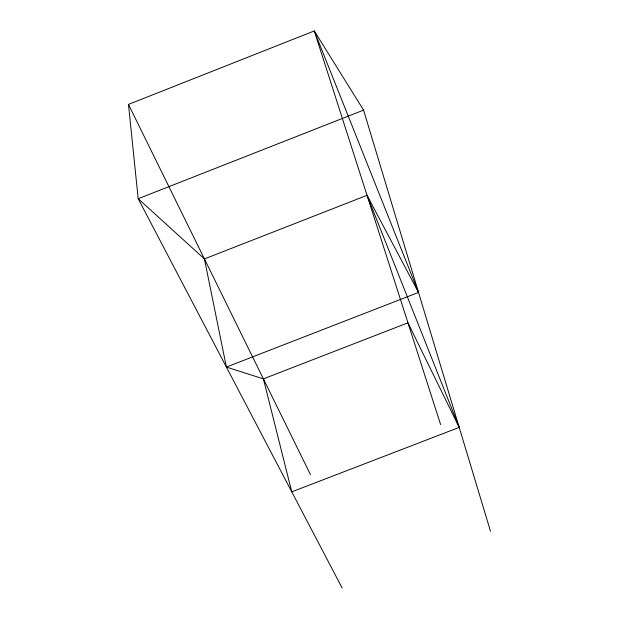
<?xml version="1.0" encoding="UTF-8"?>
<svg xmlns="http://www.w3.org/2000/svg" width="619" height="619" viewBox="0 0 619 619"><rect width="100%" height="100%" fill="white"/><g stroke="black" fill="none" stroke-linecap="round" stroke-linejoin="round"><path stroke-width="0.93" d="M342.168 588.05L138.184 198.73L128.473 104.41L314.282 30.95L363.577 110.128L490.527 531.334M363.577 110.128L138.184 198.73L204.425 258.92L226.384 367.067L263.392 378.874L407.96 322.816L459.205 427.396L291.766 491.857L263.392 378.874M204.425 258.92L367.036 195.325L418.521 292.439L226.384 367.067M128.473 104.41L310.498 474.703M418.521 292.439L314.282 30.95L440.62 424.58M367.036 195.325L459.205 427.396"/></g></svg>
